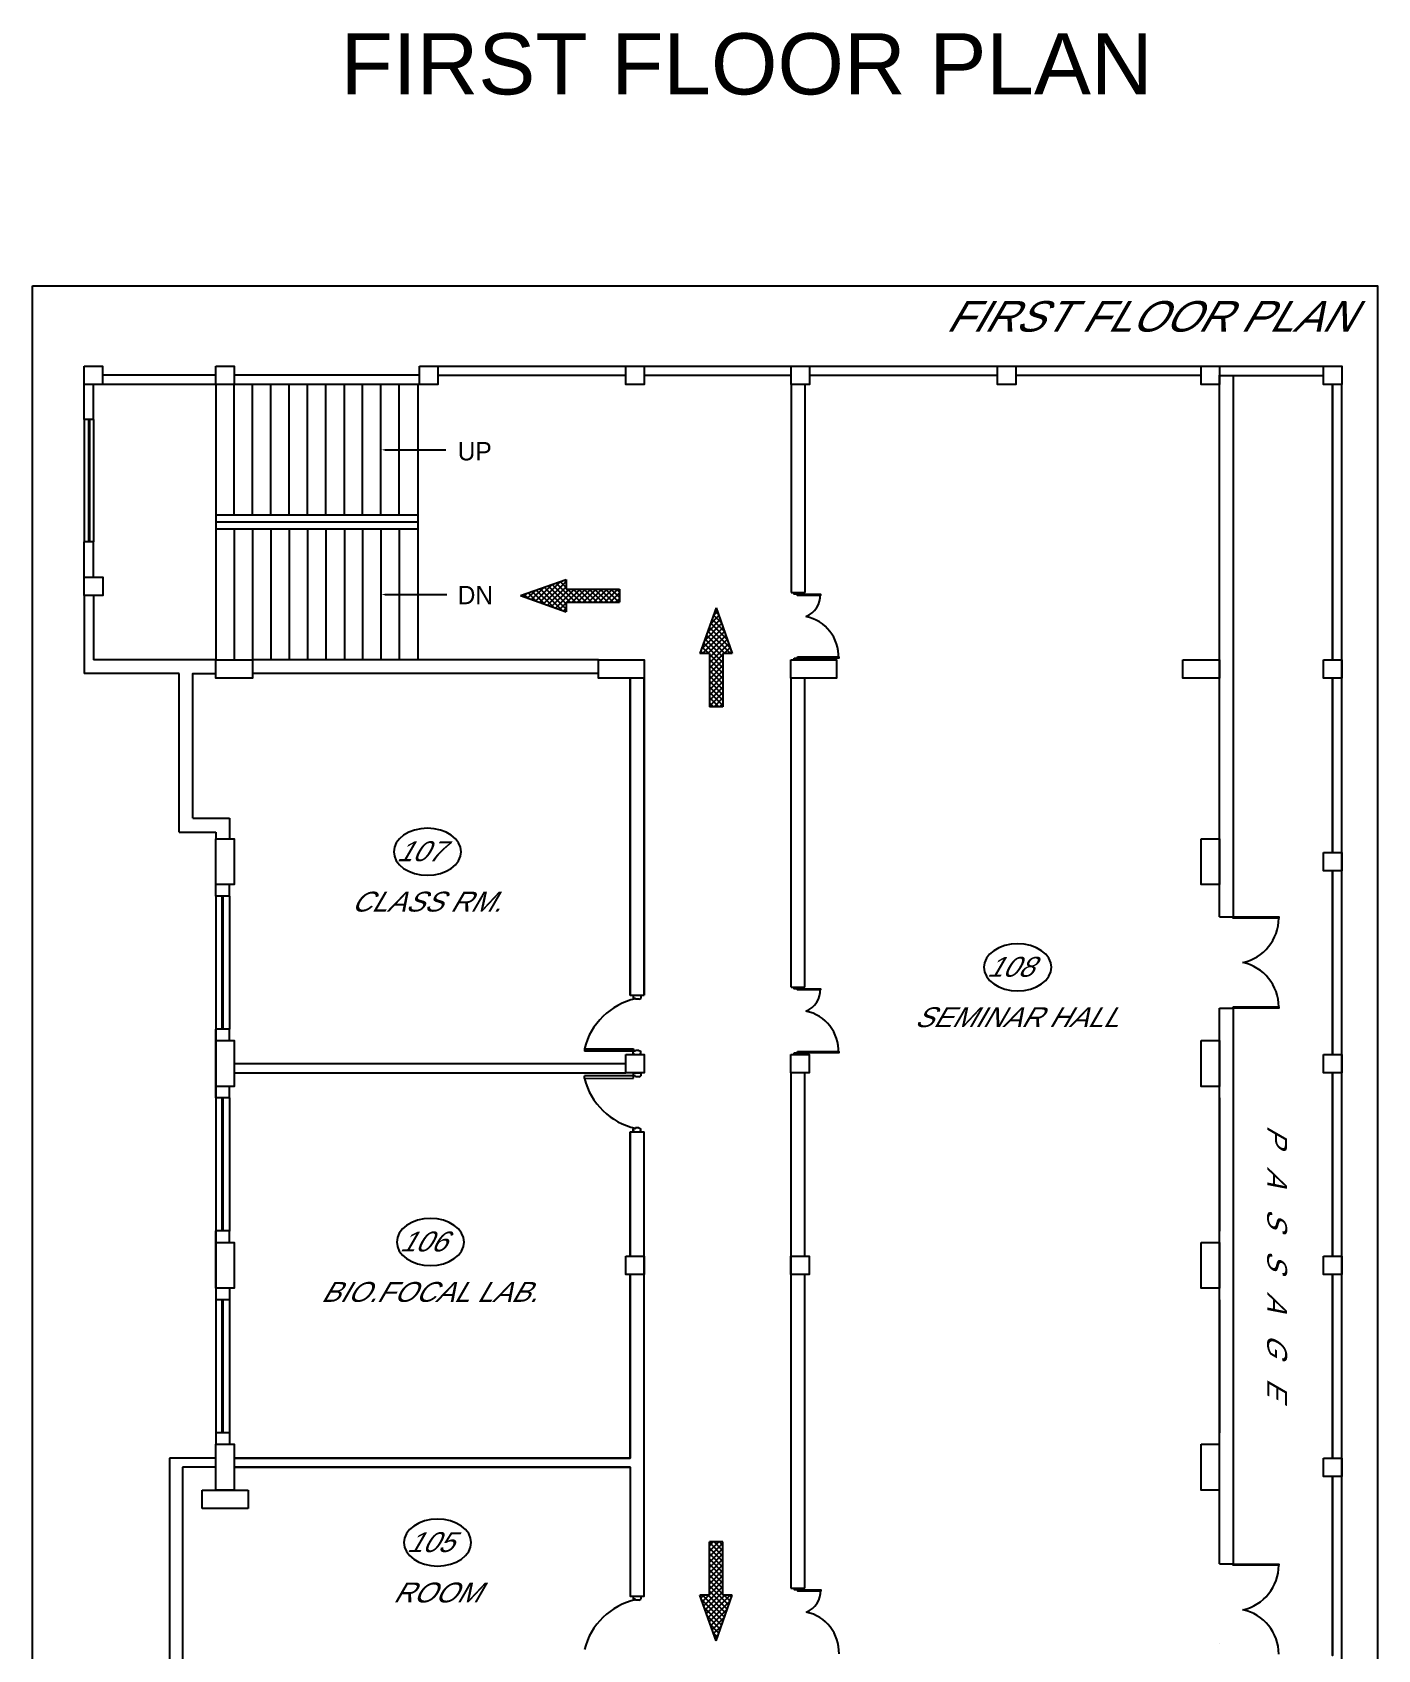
# Model space of a CAD drawing. Extents: x 681461 to 804584, y -183990 to -115925.
# Drawn here: x 706745 to 728732, y -142364 to -115925 of the extents above; entities that cross this region are included whole.
import ezdxf
from ezdxf.enums import TextEntityAlignment as Align

# ---------------------------------------------------------------- set-up
doc = ezdxf.new("R2010")
doc.units = 0
doc.header["$LTSCALE"] = 900
for name, color, linetype in [('1', 7, 'CONTINUOUS'), ('COLUMN', 43, 'CONTINUOUS'), ('DOOR', 163, 'CONTINUOUS'), ('ELE', 50, 'CONTINUOUS'), ('TEXT', 2, 'CONTINUOUS'), ('WALL', 1, 'CONTINUOUS')]:
    doc.layers.add(name, color=color, linetype=linetype)
doc.styles.add('ROMANS', font='arial.ttf')

# ---------------------------------------------------------------- blocks, each defined once
blk = doc.blocks.new('*X62')
at = {"layer": 'DOOR', "color": 3, "linetype": 'BYBLOCK'}
blk.add_line((712505, -122750), (713504, -122750), dxfattribs=at)
blk.add_solid([(712505, -122760), (712443, -122750), (712505, -122740)], dxfattribs=at)
blk = doc.blocks.new('*X63')
at = {"layer": 'DOOR', "color": 3, "linetype": 'BYBLOCK'}
blk.add_line((712505, -125116), (713519, -125116), dxfattribs=at)
blk.add_solid([(712505, -125126), (712443, -125116), (712505, -125105)], dxfattribs=at)
blk = doc.blocks.new('REDFRAME')
at = {"layer": '1', "linetype": 'BYBLOCK'}
for p, q in [((-95, 0), (-95, -15)), ((-95, 0), (0, 0)), ((0, 0), (0, -15)), ((-110, -15), (-110, -50)), ((-110, -15), (-95, -15)), ((-110, -15), (-110, -50)), ((-72, -50), (-110, -50)), ((-72, -50), (-72, -65)), ((-22, -65), (-72, -65)), ((-22, -65), (15, -50)), ((0, -15), (15, -15)), ((15, -15), (15, -50))]:
    blk.add_line(p, q, dxfattribs=at)
blk = doc.blocks.new('*X83')
at = {"layer": 'DOOR', "color": 3, "linetype": 'CONTINUOUS'}
for p, q in [((717778, -125735), (717987, -125526)), ((717826, -125598), (717964, -125460)), ((718102, -125852), (717832, -125582)), ((718054, -125715), (717855, -125516)), ((717874, -125462), (717941, -125395)), ((718006, -125578), (717878, -125451)), ((717958, -125442), (717901, -125386)), ((717682, -126008), (718033, -125656)), ((717699, -126079), (718056, -125722)), ((717730, -125872), (718010, -125591)), ((718027, -126131), (717740, -125843)), ((718064, -126079), (717763, -125778)), ((718153, -126079), (717786, -125712)), ((717787, -126079), (718079, -125787)), ((718150, -125988), (717809, -125647)), ((717711, -126079), (717671, -126039)), ((717799, -126079), (717694, -125974)), ((718027, -126219), (717717, -125908)), ((717811, -126143), (718102, -125852)), ((717811, -126232), (718126, -125918)), ((718027, -126307), (717811, -126091)), ((717811, -126320), (718027, -126104)), ((718053, -126079), (718149, -125983)), ((718141, -126079), (718172, -126048)), ((718027, -126396), (717811, -126180)), ((717811, -126409), (718027, -126193)), ((718027, -126484), (717811, -126268)), ((717811, -126497), (718027, -126281)), ((718027, -126572), (717811, -126356)), ((717811, -126585), (718027, -126369)), ((718027, -126661), (717811, -126445)), ((717811, -126674), (718027, -126458)), ((718027, -126749), (717811, -126533)), ((717811, -126762), (718027, -126546)), ((718027, -126838), (717811, -126622)), ((717811, -126850), (718027, -126634)), ((718027, -126926), (717811, -126710)), ((717811, -126939), (718027, -126723)), ((717963, -126950), (717811, -126798)), ((717875, -126950), (717811, -126887)), ((717889, -126950), (718027, -126811)), ((717977, -126950), (718027, -126900))]:
    blk.add_line(p, q, dxfattribs=at)
blk = doc.blocks.new('*X86')
at = {"layer": 'DOOR', "color": 3, "linetype": 'CONTINUOUS'}
for p, q in [((717811, -140667), (717874, -140604)), ((717811, -140755), (717963, -140604)), ((718027, -140831), (717811, -140615)), ((717811, -140844), (718027, -140628)), ((718027, -140743), (717889, -140604)), ((718027, -140654), (717977, -140604)), ((718027, -140919), (717811, -140703)), ((717811, -140932), (718027, -140716)), ((718027, -141008), (717811, -140792)), ((717811, -141021), (718027, -140805)), ((718027, -141096), (717811, -140880)), ((717811, -141109), (718027, -140893)), ((718027, -141184), (717811, -140968)), ((717811, -141197), (718027, -140981)), ((718027, -141273), (717811, -141057)), ((717811, -141286), (718027, -141070)), ((718027, -141361), (717811, -141145)), ((717811, -141374), (718027, -141158)), ((717717, -141646), (718027, -141335)), ((717740, -141711), (718027, -141423)), ((718027, -141450), (717811, -141234)), ((717811, -141462), (718027, -141246)), ((718126, -141636), (717811, -141322)), ((718103, -141701), (717811, -141410)), ((717671, -141515), (717710, -141475)), ((718033, -141897), (717681, -141545)), ((717694, -141580), (717799, -141475)), ((718056, -141832), (717699, -141475)), ((718010, -141963), (717730, -141682)), ((717763, -141776), (718064, -141475)), ((717786, -141842), (718152, -141475)), ((718080, -141767), (717788, -141475)), ((717809, -141907), (718151, -141565)), ((717832, -141972), (718102, -141702)), ((718149, -141571), (718053, -141475)), ((718172, -141506), (718141, -141475)), ((717987, -142028), (717778, -141819)), ((717964, -142093), (717826, -141955)), ((717855, -142038), (718054, -141838)), ((717878, -142103), (718006, -141975)), ((717941, -142159), (717874, -142092)), ((717901, -142168), (717958, -142112))]:
    blk.add_line(p, q, dxfattribs=at)
blk = doc.blocks.new('*X88')
at = {"layer": 'DOOR', "color": 3, "linetype": 'CONTINUOUS'}
for p, q in [((714967, -125048), (714840, -125175)), ((715104, -125000), (714905, -125198)), ((715241, -124951), (714971, -125221)), ((715260, -125324), (714980, -125043)), ((715377, -124903), (715036, -125245)), ((715397, -125372), (715045, -125020)), ((715468, -124901), (715101, -125268)), ((715468, -125355), (715111, -124997)), ((715468, -124989), (715166, -125291)), ((715468, -125266), (715176, -124974)), ((715519, -125026), (715232, -125314)), ((715532, -125242), (715241, -124951)), ((715608, -125026), (715297, -125337)), ((715621, -125242), (715307, -124928)), ((715468, -125001), (715372, -124905)), ((715468, -124913), (715437, -124882)), ((715696, -125026), (715480, -125242)), ((715709, -125242), (715493, -125026)), ((715785, -125026), (715569, -125242)), ((715797, -125242), (715581, -125026)), ((715873, -125026), (715657, -125242)), ((715886, -125242), (715670, -125026)), ((715961, -125026), (715745, -125242)), ((715974, -125242), (715758, -125026)), ((716050, -125026), (715834, -125242)), ((716063, -125242), (715847, -125026)), ((716138, -125026), (715922, -125242)), ((716151, -125242), (715935, -125026)), ((716227, -125026), (716011, -125242)), ((716239, -125242), (716023, -125026)), ((716315, -125026), (716099, -125242)), ((716328, -125242), (716112, -125026)), ((716339, -125165), (716200, -125026)), ((716339, -125077), (716289, -125026)), ((714831, -125096), (714775, -125152)), ((714851, -125179), (714784, -125113)), ((714987, -125227), (714849, -125090)), ((715124, -125276), (714915, -125066)), ((715468, -125254), (715362, -125360)), ((716339, -125090), (716187, -125242)), ((716339, -125179), (716276, -125242)), ((715468, -125343), (715428, -125383))]:
    blk.add_line(p, q, dxfattribs=at)

msp = doc.modelspace()

# ---------------------------------------------------------------- linework, layer by layer
at = {"layer": 'COLUMN'}
msp.add_line((716745.114, -121681.625), (716445.114, -121681.625), dxfattribs=at)
at = {"layer": 'DOOR', "color": 7}
for p, q in [((709745.114, -121531.625), (707892.614, -121531.625)), ((713070.114, -121531.625), (710045.114, -121531.625)), ((713070.114, -121381.625), (725845.114, -121381.625)), ((713370.114, -121532.25), (716445.114, -121532.25)), ((716745.114, -121532.25), (719145.114, -121532.25)), ((719445.114, -121532.25), (722520.114, -121531.964)), ((722820.114, -121532.25), (725845.114, -121532.25)), ((726144.489, -130384.714), (726144.489, -121532.25)), ((726147.062, -121382.251), (727845.812, -121382.251)), ((726147.062, -121532.876), (727845.812, -121532.876)), ((726368.065, -121532.25), (726368.065, -130384.714)), ((707594.489, -122256.625), (707594.489, -121681.625)), ((707744.489, -122256.625), (707744.489, -121681.625)), ((713070.114, -121681.625), (707892.614, -121681.625)), ((719145.114, -121681.625), (719145.114, -125082.25)), ((719375.114, -125082.25), (719375.114, -121681.625)), ((728144.489, -146027.463), (728145.812, -121682.251)), ((707594.489, -124832.25), (707594.489, -124256.625)), ((707744.489, -124831.625), (707744.489, -124256.625)), ((707594.489, -125132.25), (707594.489, -126408.5)), ((707744.489, -125132.25), (707744.489, -126182.875)), ((719145.114, -125082.25), (719375.114, -125082.25)), ((709743.864, -126182.875), (707744.489, -126182.875)), ((715995.114, -126182.25), (710342.614, -126182.25)), ((709144.489, -126408.5), (707594.489, -126408.5)), ((715995.114, -126408.716), (710344.489, -126408.716)), ((719145.114, -131532.875), (719145.114, -126482.25)), ((719369.489, -131532.875), (719369.489, -126482.25)), ((709144.489, -128997.875), (709744.489, -128997.875)), ((709369.489, -128772.875), (709969.489, -128772.875)), ((709744.489, -128997.875), (709743.864, -129107.25)), ((709969.489, -128772.875), (709969.489, -129107.875)), ((709744.489, -130045.375), (709744.489, -129857.25)), ((709969.489, -130045.375), (709744.489, -130045.375)), ((709969.489, -130045.375), (709969.489, -129857.25)), ((726144.489, -130384.714), (726368.065, -130384.714)), ((719145.114, -131532.875), (719369.489, -131532.875)), ((716514.917, -131666.871), (716744.489, -131666.88)), ((726145.026, -140958.875), (726144.489, -131877.471)), ((726144.489, -131877.471), (726369.489, -131877.471)), ((726369.489, -131877.471), (726369.489, -140958.875)), ((709744.489, -132220.375), (709744.489, -133345.375)), ((709969.489, -132220.375), (709744.489, -132220.375)), ((709969.489, -132407.25), (709969.489, -132220.375)), ((710044.489, -132782.875), (716445.114, -132782.875)), ((710044.489, -132932.875), (716445.114, -132932.875)), ((719139.489, -132932.875), (719139.489, -141357.875)), ((719369.489, -135932.875), (719369.489, -132932.875)), ((709969.489, -133345.375), (709969.489, -133157.25)), ((709969.489, -133345.375), (709744.489, -133345.375)), ((726144.489, -133345.375), (726144.489, -135522.545)), ((716514.917, -133898.88), (716744.489, -133898.871)), ((709969.489, -135520.375), (709744.489, -135520.375)), ((709744.489, -135520.375), (709744.489, -136645.375)), ((709744.489, -135970.375), (709744.489, -135520.375)), ((709969.489, -135707.25), (709969.489, -135520.375)), ((719369.489, -141357.875), (719369.489, -136232.875)), ((709969.489, -136645.375), (709744.489, -136645.375)), ((709969.489, -136457.25), (709969.489, -136645.375)), ((709744.489, -138820.375), (709744.489, -139007.25)), ((709969.489, -138820.375), (709744.489, -138820.375)), ((709969.489, -138820.375), (709969.489, -139007.25)), ((708984.616, -139232.846), (708984.478, -142758.5)), ((709744.489, -139232.875), (708984.616, -139232.846)), ((709199.61, -139382.854), (709199.487, -142528.5)), ((709744.489, -139382.875), (709199.61, -139382.854)), ((726145.026, -140958.875), (726369.489, -140958.875)), ((719139.489, -141357.875), (719369.489, -141357.875)), ((726144.489, -142270.625), (726144.489, -142270.375))]:
    msp.add_line(p, q, dxfattribs=at)
at = {"layer": 'DOOR', "color": 222, "linetype": 'BYBLOCK'}
for p, q in [((709742.614, -121682.25), (709742.614, -126182.875)), ((710042.614, -123817.875), (710042.614, -121682.25)), ((710342.614, -123817.875), (710342.614, -121682.25)), ((710642.614, -123817.875), (710642.614, -121682.25)), ((710942.614, -123817.875), (710942.614, -121682.25)), ((711242.614, -123817.875), (711242.614, -121682.25)), ((711542.614, -123817.875), (711542.614, -121683.5)), ((711844.489, -123817.875), (711844.489, -121682.25)), ((712142.614, -123817.875), (712142.614, -121682.25)), ((712442.614, -123817.875), (712442.614, -121682.25)), ((712742.614, -123817.875), (712742.614, -121682.25)), ((713042.614, -121682.25), (713042.614, -126183.5)), ((713042.614, -123817.875), (709742.614, -123817.875)), ((713042.614, -123932.875), (709742.614, -123932.875)), ((713042.614, -124047.875), (709742.614, -124047.875)), ((710042.614, -124047.875), (710042.614, -126183.5)), ((710342.614, -124047.875), (710342.614, -126183.5)), ((710642.614, -124047.875), (710642.614, -126183.5)), ((710942.614, -124047.875), (710942.614, -126183.5)), ((711242.614, -124047.875), (711242.614, -126183.5)), ((711542.614, -124047.875), (711542.614, -126182.25)), ((711844.489, -124047.875), (711844.489, -126183.5)), ((712142.614, -124047.875), (712142.614, -126183.5)), ((712442.614, -124047.875), (712442.614, -126183.5)), ((712742.614, -124047.875), (712742.614, -126183.5)), ((707746.364, -124831.625), (707746.364, -124832.25)), ((709519.489, -139757.875), (710269.489, -139757.875)), ((709519.489, -140057.875), (709519.489, -139757.875)), ((710269.489, -139757.875), (710269.489, -140057.875)), ((710269.489, -140057.875), (709519.489, -140057.875))]:
    msp.add_line(p, q, dxfattribs=at)
at = {"layer": 'DOOR', "color": 3, "linetype": 'BYBLOCK'}
for p, q in [((714723, -125134.101), (715468, -124871.101)), ((715468, -124871.101), (715468, -125026.101)), ((715468, -125026.101), (716339, -125026.101)), ((716339, -125026.101), (716339, -125242.101)), ((714723, -125134.101), (715468, -125397.101)), ((715468, -125242.101), (716339, -125242.101)), ((715468, -125242.101), (715468, -125397.101)), ((717919.49, -125334.101), (717656.49, -126079.101)), ((717919.49, -125334.101), (718182.49, -126079.101)), ((717811.49, -126079.101), (717656.49, -126079.101)), ((717811.49, -126079.101), (717811.49, -126950.101)), ((718182.49, -126079.101), (718027.49, -126079.101)), ((718027.49, -126079.101), (718027.49, -126950.101)), ((718027.49, -126950.101), (717811.49, -126950.101)), ((717811.49, -141475.101), (717811.49, -140604.101)), ((718027.49, -140604.101), (717811.49, -140604.101)), ((718027.49, -141475.101), (718027.49, -140604.101)), ((717919.49, -142220.101), (717656.49, -141475.101)), ((717811.49, -141475.101), (717656.49, -141475.101)), ((717919.49, -142220.101), (718182.49, -141475.101)), ((718182.49, -141475.101), (718027.49, -141475.101))]:
    msp.add_line(p, q, dxfattribs=at)
at = {"layer": 'DOOR'}
for p, q in [((716568.291, -132541.119), (716568.291, -132581.701)), ((716568.291, -133024.632), (716568.291, -132984.049))]:
    msp.add_line(p, q, dxfattribs=at)
at = {"layer": 'DOOR', "color": 222, "linetype": 'BYBLOCK'}
for points in [[(706745, -120071.047), (728731.63, -120071.047), (728731.63, -183989.95), (706745, -183989.95)], [(707592.614, -121382.25), (707892.614, -121382.25), (707892.614, -121681.625), (707592.614, -121681.625)], [(709744.489, -121381.625), (710045.114, -121381.625), (710045.114, -121681.625), (709744.489, -121681.625)], [(713070.114, -121381.625), (713370.114, -121381.625), (713370.114, -121681.625), (713070.114, -121681.625)], [(716445.114, -121381.625), (716745.114, -121381.625), (716745.114, -121681.625), (716445.114, -121681.625)], [(719145.114, -121381.625), (719445.114, -121381.625), (719445.114, -121681.625), (719145.114, -121681.625)], [(722520.114, -121381.964), (722820.114, -121381.964), (722820.114, -121681.964), (722520.114, -121681.964)], [(725845.114, -121381.625), (726145.114, -121381.625), (726145.114, -121681.625), (725845.114, -121681.625)], [(727845.812, -121382.251), (728145.812, -121382.251), (728145.812, -121682.251), (727845.812, -121682.251)], [(707594.489, -124832.25), (707894.489, -124832.25), (707894.489, -125132.25), (707594.489, -125132.25)], [(709743.864, -126182.875), (710344.489, -126182.875), (710344.489, -126482.25), (709743.864, -126482.25)], [(715995.114, -126182.25), (716744.489, -126182.25), (716744.489, -126482.25), (715995.114, -126482.25)], [(719139.489, -126182.25), (719889.489, -126182.25), (719889.489, -126482.25), (719139.489, -126482.25)], [(725545.114, -126182.25), (726145.114, -126182.25), (726145.114, -126482.25), (725545.114, -126482.25)], [(727844.489, -126183.5), (728144.489, -126183.5), (728144.489, -126483.5), (727844.489, -126483.5)], [(709743.864, -129107.25), (710044.489, -129107.25), (710044.489, -129857.25), (709743.864, -129857.25)], [(725845.114, -129107.25), (726144.489, -129107.25), (726144.489, -129857.25), (725845.114, -129857.25)], [(727844.489, -129333.5), (728144.489, -129333.5), (728144.489, -129633.5), (727844.489, -129633.5)], [(709744.489, -132407.25), (710044.489, -132407.25), (710044.489, -133157.25), (709744.489, -133157.25)], [(725845.114, -132407.25), (726144.489, -132407.25), (726144.489, -133157.25), (725845.114, -133157.25)], [(716445.114, -132632.875), (716744.348, -132632.875), (716744.348, -132932.875), (716445.114, -132932.875)], [(719139.489, -132632.875), (719439.478, -132632.875), (719439.478, -132932.875), (719139.489, -132932.875)], [(727844.489, -132633.5), (728144.489, -132633.5), (728144.489, -132933.5), (727844.489, -132933.5)], [(710044.489, -132782.25), (710044.689, -132782.25), (710044.689, -132782.875), (710044.489, -132782.875)], [(709744.489, -135707.25), (710044.489, -135707.25), (710044.489, -136457.25), (709744.489, -136457.25)], [(725845.114, -135707.25), (726145.114, -135707.25), (726145.114, -136457.25), (725845.114, -136457.25)], [(716445.114, -135932.875), (716745.114, -135932.875), (716745.114, -136232.875), (716445.114, -136232.875)], [(719139.489, -135932.875), (719439.489, -135932.875), (719439.489, -136232.875), (719139.489, -136232.875)], [(727844.489, -135933.5), (728144.489, -135933.5), (728144.489, -136233.5), (727844.489, -136233.5)], [(709744.489, -139007.25), (710044.489, -139007.25), (710044.489, -139757.25), (709744.489, -139757.25)], [(725845.114, -139007.25), (726141.36, -139007.25), (726141.36, -139757.25), (725845.114, -139757.25)], [(727844.489, -139233.5), (728144.489, -139233.5), (728144.489, -139533.5), (727844.489, -139533.5)]]:
    msp.add_lwpolyline(points, close=True, dxfattribs=at)
at = {"layer": 'DOOR', "color": 7}
for points in [[(727993.864, -121682.25), (727993.864, -121682.25), (727993.864, -126183.5), (727993.864, -126183.5)], [(716515.114, -126482.866), (716515.114, -126482.866), (716515.109, -131666.871), (716515.109, -131666.871)], [(716744.33, -131666.88), (716744.532, -126483.5), (716744.532, -126483.5)], [(727993.864, -126483.5), (727993.864, -126483.5), (727993.864, -129333.5), (727993.864, -129333.5)], [(727993.864, -129633.5), (727994.489, -129633.5), (727994.489, -132633.5), (727993.864, -132633.5)], [(727994.489, -132933.5), (727994.489, -132933.5), (727994.489, -135933.5), (727994.489, -135933.5)], [(716514.74, -133898.88), (716514.745, -134032.875), (716514.745, -135932.875), (716514.819, -135932.875)], [(716514.731, -136232.875), (716514.731, -136232.875), (716514.731, -139232.875), (716514.731, -139232.875)], [(727994.489, -136233.5), (727994.489, -136233.5), (727994.489, -139233.5), (727994.489, -139233.5)], [(710044.489, -139232.875), (716514.616, -139232.875), (716514.616, -139232.875), (710044.489, -139232.875)], [(710044.489, -139382.875), (716514.61, -139382.875), (716514.61, -139383.129), (710044.489, -139383.129)], [(727994.489, -139533.5), (727994.489, -139533.5), (727994.489, -142458.5), (727994.489, -142458.5)]]:
    msp.add_lwpolyline(points, close=True, dxfattribs=at)
for points in [[(709144.489, -128997.875), (709144.489, -126408.5)], [(709369.489, -128772.875), (709369.489, -126408.5), (709743.864, -126408.5)], [(716514.61, -139383.129), (716514.61, -139383.129), (716514.61, -141491.251), (716744.533, -141491.251), (716744.236, -133898.871)]]:
    msp.add_lwpolyline(points, dxfattribs=at)
at = {"layer": 'DOOR', "color": 4, "linetype": 'BYBLOCK'}
for points in [[(712651.502, -129320.497), (712662.089, -129395.412), (712693.444, -129467.448), (712744.362, -129533.836), (712812.886, -129592.026), (712896.382, -129639.782), (712991.643, -129675.267), (713095.007, -129697.119), (713202.502, -129704.497), (713309.996, -129697.119), (713413.36, -129675.267), (713508.621, -129639.782), (713592.117, -129592.026), (713660.641, -129533.836), (713711.559, -129467.448), (713742.914, -129395.412), (713753.502, -129320.497), (713742.914, -129245.583), (713711.559, -129173.547), (713660.641, -129107.158), (713592.117, -129048.968), (713508.621, -129001.213), (713413.36, -128965.727), (713309.996, -128943.876), (713202.502, -128936.497), (713095.007, -128943.876), (712991.643, -128965.727), (712896.382, -129001.213), (712812.886, -129048.968), (712744.362, -129107.158), (712693.444, -129173.547), (712662.089, -129245.583)], [(722297.502, -131209.497), (722308.089, -131284.412), (722339.444, -131356.448), (722390.362, -131422.836), (722458.886, -131481.026), (722542.382, -131528.782), (722637.643, -131564.267), (722741.007, -131586.119), (722848.502, -131593.497), (722955.996, -131586.119), (723059.36, -131564.267), (723154.621, -131528.782), (723238.117, -131481.026), (723306.641, -131422.836), (723357.559, -131356.448), (723388.914, -131284.412), (723399.502, -131209.497), (723388.914, -131134.583), (723357.559, -131062.547), (723306.641, -130996.158), (723238.117, -130937.968), (723154.621, -130890.213), (723059.36, -130854.727), (722955.996, -130832.876), (722848.502, -130825.497), (722741.007, -130832.876), (722637.643, -130854.727), (722542.382, -130890.213), (722458.886, -130937.968), (722390.362, -130996.158), (722339.444, -131062.547), (722308.089, -131134.583)], [(712700.502, -135700.497), (712711.089, -135775.412), (712742.444, -135847.448), (712793.362, -135913.836), (712861.886, -135972.026), (712945.382, -136019.782), (713040.643, -136055.267), (713144.007, -136077.119), (713251.502, -136084.497), (713358.996, -136077.119), (713462.36, -136055.267), (713557.621, -136019.782), (713641.117, -135972.026), (713709.641, -135913.836), (713760.559, -135847.448), (713791.914, -135775.412), (713802.502, -135700.497), (713791.914, -135625.583), (713760.559, -135553.547), (713709.641, -135487.158), (713641.117, -135428.968), (713557.621, -135381.213), (713462.36, -135345.727), (713358.996, -135323.876), (713251.502, -135316.497), (713144.007, -135323.876), (713040.643, -135345.727), (712945.382, -135381.213), (712861.886, -135428.968), (712793.362, -135487.158), (712742.444, -135553.547), (712711.089, -135625.583)], [(712816.502, -140614.497), (712827.089, -140689.412), (712858.444, -140761.448), (712909.362, -140827.836), (712977.886, -140886.026), (713061.382, -140933.782), (713156.643, -140969.267), (713260.007, -140991.119), (713367.502, -140998.497), (713474.996, -140991.119), (713578.36, -140969.267), (713673.621, -140933.782), (713757.117, -140886.026), (713825.641, -140827.836), (713876.559, -140761.448), (713907.914, -140689.412), (713918.502, -140614.497), (713907.914, -140539.583), (713876.559, -140467.547), (713825.641, -140401.158), (713757.117, -140342.968), (713673.621, -140295.213), (713578.36, -140259.727), (713474.996, -140237.876), (713367.502, -140230.497), (713260.007, -140237.876), (713156.643, -140259.727), (713061.382, -140295.213), (712977.886, -140342.968), (712909.362, -140401.158), (712858.444, -140467.547), (712827.089, -140539.583)]]:
    msp.add_lwpolyline(points, close=True, dxfattribs=at)
at = {"layer": 'WALL', "color": 8, "linetype": 'BYBLOCK'}
for p, q in [((707744.489, -122256.625), (707594.489, -122256.625)), ((707594.489, -122256.625), (707594.489, -124256.625)), ((707667.797, -124256.625), (707667.797, -122256.625)), ((707684.338, -124256.625), (707684.338, -122256.625)), ((707744.489, -122256.625), (707744.489, -124256.625)), ((707744.489, -124256.625), (707594.489, -124256.625)), ((709744.489, -130045.375), (709744.489, -132222.545)), ((709849.589, -132222.545), (709849.589, -130045.375)), ((709866.13, -132222.545), (709866.13, -130045.375)), ((709969.489, -130045.375), (709969.489, -132222.545)), ((715768.291, -132540.034), (715768.291, -132580.616)), ((715768.291, -132540.034), (716568.291, -132541.119)), ((716568.291, -132581.701), (715768.291, -132580.616)), ((716568.291, -132984.049), (715768.291, -132985.134)), ((715768.291, -133025.717), (715768.291, -132985.134)), ((715768.291, -133025.717), (716568.291, -133024.632)), ((709744.489, -133345.375), (709744.489, -135522.545)), ((709849.589, -135522.545), (709849.589, -133345.375)), ((709866.13, -135522.545), (709866.13, -133345.375)), ((709969.489, -133345.375), (709969.489, -135522.545)), ((709744.489, -136645.375), (709744.489, -138822.545)), ((709849.589, -138822.545), (709849.589, -136645.375)), ((709866.13, -138822.545), (709866.13, -136645.375)), ((709969.489, -136645.375), (709969.489, -138822.545)), ((726144.489, -136645.375), (726144.489, -138822.545))]:
    msp.add_line(p, q, dxfattribs=at)
at = {"layer": 'WALL'}
for p, q in [((709744.489, -132670.375), (709744.489, -132220.375)), ((726144.489, -132670.375), (726144.489, -132220.375)), ((726144.489, -133345.375), (726144.489, -132220.375)), ((709744.489, -133345.375), (709744.489, -133157.25)), ((726144.489, -135707.25), (726144.489, -135520.375)), ((726144.489, -136645.375), (726145.114, -136457.25)), ((726144.489, -139007.25), (726144.489, -138820.375))]:
    msp.add_line(p, q, dxfattribs=at)
at = {"layer": 'WALL', "color": 8, "linetype": 'BYBLOCK'}
for points in [[(719194.32, -125082.25), (719307.384, -125082.25), (719307.384, -125109.285), (719194.32, -125109.285)], [(719250.852, -125109.285), (719623.28, -125109.285), (719623.28, -125129.91), (719250.852, -125129.91)], [(719194.32, -126155.216), (719307.384, -126155.216), (719307.384, -126182.25), (719194.32, -126182.25)], [(719250.852, -126134.591), (719923.738, -126134.591), (719923.738, -126155.216), (719250.852, -126155.216)], [(726371.815, -130384.714), (727114.315, -130384.714), (727114.315, -130405.339), (726371.815, -130405.339)], [(719194.32, -131532.875), (719307.384, -131532.875), (719307.384, -131559.91), (719194.32, -131559.91)], [(719250.852, -131559.91), (719623.28, -131559.91), (719623.28, -131580.535), (719250.852, -131580.535)], [(726371.815, -131856.846), (727114.315, -131856.846), (727114.315, -131877.471), (726371.815, -131877.471)], [(719194.32, -132605.841), (719307.384, -132605.841), (719307.384, -132632.875), (719194.32, -132632.875)], [(719250.852, -132585.216), (719923.738, -132585.216), (719923.738, -132605.841), (719250.852, -132605.841)], [(726371.815, -140965.119), (727114.315, -140965.119), (727114.315, -140985.744), (726371.815, -140985.744)], [(719199.945, -141357.875), (719313.009, -141357.875), (719313.009, -141384.91), (719199.945, -141384.91)], [(719256.477, -141384.91), (719628.905, -141384.91), (719628.905, -141405.535), (719256.477, -141405.535)]]:
    msp.add_lwpolyline(points, close=True, dxfattribs=at)
for centre, radius, start, end in [((719250.852, -125129.91), 372.428, 291.7218759, 3.1746548), ((719250.852, -126134.591), 672.965, 358.2437277, 78.181092), ((726371.815, -130405.339), 742.5, 282.1919417, 0), ((726371.815, -131856.846), 742.5, 0, 77.8080583), ((719250.852, -131580.535), 372.428, 291.7218759, 3.1746548), ((716841.303, -132803.761), 1104.972, 102.3540931, 166.1860356), ((719250.852, -132585.216), 672.965, 358.2437277, 78.181092), ((716841.303, -132761.99), 1104.972, 193.8139644, 257.6459069), ((726371.815, -140985.744), 742.5, 282.1919417, 0), ((719256.477, -141405.535), 372.428, 291.7218759, 3.1746548), ((716841.444, -142628.136), 1104.972, 102.3540931, 166.1860356), ((726371.815, -142437.25), 742.5, 0, 77.8080583), ((719256.477, -142410.216), 672.965, 358.2437277, 78.181092)]:
    msp.add_arc(centre, radius, start, end, dxfattribs=at)

# ---------------------------------------------------------------- block references
at = {"layer": 'DOOR', "color": 222, "linetype": 'BYBLOCK'}
for name in ['*X62', '*X63']:
    msp.add_blockref(name, (0, 0), dxfattribs=at)
at = {"layer": 'DOOR', "color": 3, "linetype": 'BYBLOCK'}
for name in ['*X88', '*X83', '*X86']:
    msp.add_blockref(name, (0, 0), dxfattribs=at)
at = {"layer": 'WALL', "color": 8, "linetype": 'BYBLOCK'}
for p in [(716676.891, -131666.876), (716676.891, -132932.875), (716677.032, -141491.251)]:
    msp.add_blockref('REDFRAME', p, dxfattribs=at)
at = {"layer": 'WALL', "color": 8, "linetype": 'BYBLOCK', "xscale": -1, "rotation": 180}
for p in [(716676.891, -132632.875), (716676.891, -133898.875)]:
    msp.add_blockref('REDFRAME', p, dxfattribs=at)

# ---------------------------------------------------------------- texts
at = {"layer": 'ELE', "color": 3}
for s, p in [('UP', (713696.025, -122922.956)), ('DN', (713696.025, -125273.956)), ('DN', (713696.025, -125273.956))]:
    msp.add_text(s, height=300, dxfattribs=at).set_placement(p)
at = {"layer": 'TEXT', "color": 222, "style": 'ROMANS'}
msp.add_text('FIRST FLOOR PLAN', height=1000, dxfattribs=at).set_placement((711782.917, -116940.189))
at = {"layer": 'TEXT', "color": 6, "style": 'ROMANS', "oblique": 30}
msp.add_text('FIRST FLOOR PLAN', height=500, dxfattribs=at).set_placement((721668.917, -120818.189))
at = {"layer": 'TEXT', "color": 4, "style": 'ROMANS', "oblique": 30}
for s, p in [('107', (713070.026, -129312.212)), ('108', (722716.026, -131201.212)), ('106', (713119.026, -135692.212)), ('105', (713235.026, -140606.212))]:
    msp.add_text(s, height=325, dxfattribs=at).set_placement(p, align=Align.MIDDLE)
at = {"layer": 'TEXT', "color": 0, "style": 'ROMANS', "oblique": 30}
for s, p in [('CLASS RM.', (713175.026, -130136.212)), ('SEMINAR HALL', (722821.026, -132025.212)), ('BIO.FOCAL LAB.', (713224.026, -136516.212)), ('ROOM', (713340.026, -141430.212))]:
    msp.add_text(s, height=325, dxfattribs=at).set_placement(p, align=Align.MIDDLE)
msp.add_text('P   A   S   S   A   G   E', height=325, rotation=270, dxfattribs=at).set_placement((727088.889, -136006.127), align=Align.MIDDLE)

doc.saveas('drawing.dxf')
